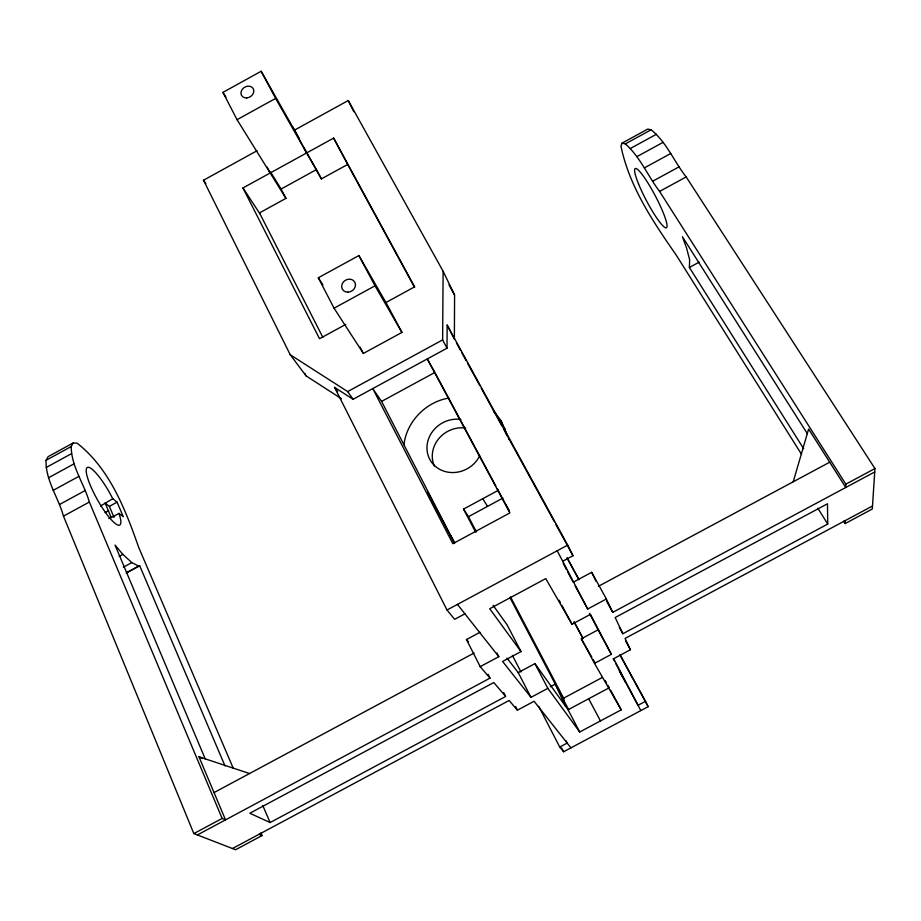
<?xml version="1.0" encoding="UTF-8"?>
<svg xmlns="http://www.w3.org/2000/svg" width="921" height="921" viewBox="0 0 921 921"><rect width="100%" height="100%" fill="white"/><g stroke="black" fill="none" stroke-linecap="round" stroke-linejoin="round"><path stroke-width="1.38" d="M294.467 130.137L348.265 100.527L443.128 271.292L454.583 294.985L454.375 339.158L447.157 325.09L447.007 348.207L353.088 399.288L334.542 387.35L447.007 610.024L454.663 619.326L464.898 613.823M447.007 348.207L442.621 339.918L443.128 271.292M801.558 454.364L676.29 255.198C653.116 221.8 629.17 186.456 620.95 146.036L622.135 143.089L647.728 129.113L651.147 129.792C666.666 142.294 674.045 161.601 686.191 176.936L874.95 468.547L872.291 509.037L845.087 523.589L845.144 520.653M622.135 143.089L625.313 143.895C640.256 156.915 647.728 175.923 659.597 191.418L845.823 484.158L845.766 487.497L808.615 429.036L793.246 481.764M403.939 444.831C406.529 421.622 425.974 401.763 448.884 398.068M249.545 773.525L198.982 756.786L225.507 819.874L222.134 818.435L89.36 502.037C83.984 483.375 71.285 466.556 71.216 446.558L73.116 443.001L77.042 443.128C109.553 468.478 125.371 509.382 138.622 547.201L233.186 768.102M260.931 832.918L262.059 835.566L235.592 849.726L193.847 833.586L63.468 516.14C58.368 497.363 45.428 480.417 46.05 460.304L48.168 456.632L73.116 443.001M803.653 448.7L689.38 267.47L689.645 259.78L686.606 248.163L682.426 236.743L807.36 433.699M322.88 337.42L259.48 212.901L285.947 198.36L237.042 119.684L222.928 92.388L261.161 71.274L299.244 138.541M237.042 119.684L275.621 98.409L261.161 71.274M341.461 398.712L306.094 375.906L290.219 354.723L203.506 180.228L257.04 150.745M345.812 324.388L319.541 338.721L242.96 187.965L333.644 138.092L414.623 286.845L385.853 302.549M270.521 171.985L281.101 189.024L316.444 169.602L321.394 178.893L347.654 164.468L333.644 138.092M318.321 277.762L358.891 255.566L386.544 303.55L401.947 332.435L363.358 353.445L334.047 308.19L318.321 277.762L322.937 284.934M46.05 460.304L71.216 446.558M625.313 143.895L651.147 129.792M334.047 308.19L375.008 285.821L401.947 332.435M46.177 467.488L71.55 453.627M630.321 148.511L656.374 134.282M48.583 477.746L74.141 463.793M636.837 156.674L663.085 142.352M100.527 506.009L112.788 498.71L117.059 502.164L123.299 516.762L119.039 513.377L111.257 517.614L105.282 503.407M108.747 518.523L111.13 517.222M53.153 490.375L78.838 476.376M644.424 167.875L670.799 153.485M59.577 504.478L85.331 490.444M652.505 181.31L678.961 166.897M63.468 516.14L89.36 502.037M659.597 191.418L686.191 176.936M105.04 502.935L109.357 506.354L117.059 502.164M105.086 512.606L108.655 510.66M290.219 354.723L347.654 391.586L442.621 339.918M381.582 401.418L434.885 372.441L427.275 358.948L509.889 512.916L452.81 543.701L372.763 388.581L381.582 401.418L454.341 542.722M119.177 556.342L122.838 554.361L131.818 562.593L138.68 566.081L139.704 565.759L225.023 765.961M123.379 567.175L131.818 562.593M126.154 572.874L138.68 566.081M127.225 572.54L139.704 565.759M689.38 267.47L699.143 262.174M475.501 531.924L463.539 509.094L498.48 490.225M463.539 509.094L468.455 516.681L502.947 498.065M447.007 610.024L567.704 545.105L447.157 325.09M562.696 561.246L572.989 555.72L567.704 545.105M197.37 834.956L490.018 678.132L480.198 666.654L466.475 639.542L480.014 632.278M573.138 582.268L591.696 572.298L606.386 598.995L612.718 612.373L874.72 471.966M214.029 792.59L474.073 653.035M598.385 586.32L829.694 462.204M480.198 666.654L498.802 656.685L496.914 652.989M575.13 585.906L587.69 609.011L606.386 598.995M493.103 605.339L507.126 624.864L520.998 651.596L502.59 661.462L530.991 697.347L547.834 688.344L579.712 731.999L621.215 709.849L610.635 690.197M520.998 651.596L489.719 608.735L545.773 578.607L572.01 624.242L590.476 614.342L611.394 654.336L594.505 663.373L581.301 638.817L598.074 629.837L589.405 613.294M193.847 833.586L222.134 818.435M845.823 484.158L874.95 468.547M506.987 658.101L518.224 672.606L534.951 663.65L568.061 709.769L579.712 731.999M270.118 822.545L505.687 696.449L493.794 682.542L249.821 813.243L270.118 822.545L262.796 805.587M622.838 633.74L827.726 524.072L827.472 503.775L615.159 617.519L622.838 633.74L619.396 627.489M232.483 848.517L509.117 700.478L517.418 710.183L534.076 701.261L570.939 747.852M872.486 506.02L625.06 638.437L630.413 649.742L613.674 658.699L640.82 710.586M550.401 686.744L555.282 684.13L565.621 706.361M602.322 677.465L562.846 698.578L564.366 700.708M568.061 709.769L609.322 687.734L607.929 685.328M538.716 706.338L559.749 747.046L567.175 743.086L565.897 740.634M620.063 654.716L645.494 701.307L638.046 705.279L626.81 684.602M559.749 747.046L563.617 751.755L648.165 706.672L645.494 701.307M259.089 834.288L262.059 835.566M198.982 756.786L202.39 758.524M122.838 554.361L115.033 545.082L205.233 758.939M466.475 639.542L468.317 641.753M457.449 604.406L498.802 656.685M509.267 439.708L500.989 420.644L493.426 410.57L494.692 413.069M502.026 424.857L505.353 429.29M334.542 387.35L337.639 391.644M347.654 391.586L353.088 399.288M203.506 180.228L205.89 183.624M242.96 187.965L259.872 213.684M843.567 521.159L845.087 523.589M817.836 508.219L827.726 524.072M222.928 92.388L225.921 97.223M482.811 498.687L487.474 506.412M427.712 492.217L454.594 543.482M594.505 663.373L621.215 709.849M581.301 638.817L591.812 657.18M593.216 659.632L595.323 663.304M605.143 680.446L606.548 682.887M303.711 147.21L316.444 169.602M275.621 98.409L321.394 178.893M450.392 535.078L454.594 542.504M448.999 284.934L454.583 294.985M606.582 601.206L612.718 612.373M625.75 641.258L630.413 649.742M620.351 672.48L622.308 676.06M456.436 342.934L460.581 350.487M461.962 353.008L466.095 360.56M467.477 363.081L479.887 385.738M481.269 388.259L501.957 426.032M503.338 428.553L507.471 436.105M508.853 438.626L554.361 521.723M555.743 524.233L572.989 555.72M567.14 557.758L578.825 579.159M567.209 558.322L578.872 579.689M620.029 655.119L648.165 706.672M506.055 505.053L508.783 510.05M347.654 164.468L414.611 287.479M598.074 629.837L611.394 654.336M619.349 670.868L625.474 682.139M574.267 622.032L583.074 638.391M574.094 622.055L582.924 638.46M559.105 600.227L560.463 602.748M561.822 605.281L572.01 624.242M435.564 373.707L495.889 486.104M497.248 488.637L509.451 511.374M112.788 498.71L109.058 491.779A33.041 7.023 60.6 0 0 86.378 468.881A33.041 7.023 60.6 0 0 104.154 510.568A33.041 7.023 60.6 0 0 120.455 518.511L119.039 513.377M292.728 126.868L306.635 152.955M358.891 255.566L375.008 285.821M588.68 698.763L600.457 720.924M557.205 550.746L587.69 609.011M563.192 563.272L566.507 569.604M567.831 572.137L572.482 581.001M613.11 658.515L614.422 661.013M615.746 663.523L626.153 683.382M468.455 516.681L476.468 531.97M510.533 596.923L563.963 698.82M510.073 597.879L568.568 709.492M534.951 663.65L547.834 688.344M281.101 189.024L285.947 198.36M267.09 167.046L270.187 172.998M360.088 347.136L363.358 353.445M561.637 747.921L563.617 751.755M512.433 655.441L520.975 671.985M518.224 672.606L530.991 697.347M515.541 706.488L517.418 710.183M503.741 692.65L505.042 695.182M506.665 434.931L500.989 420.644M488.095 674.356L490.018 678.132M304.805 373.339L306.094 375.906M348.265 100.527L353.791 111.671M591.696 572.298L595.956 581.22M109.357 506.354L114.008 517.314M434.413 466.153A28.044 25.776 -30.9 0 1 438.672 438.776A28.044 25.776 -30.9 0 1 465.738 428.058M479.726 455.803A28.413 26.053 -30.9 0 1 444.486 471.345A28.413 26.053 -30.9 0 1 428.207 439.939A28.413 26.053 -30.9 0 1 460.88 419.446M638.518 183.855A33.455 5.042 62.2 0 0 666.102 227.855A33.455 5.042 62.2 0 0 647.82 182.795A33.455 5.042 62.2 0 0 638.518 183.855M246.678 97.914A6.746 5.538 -31.4 0 0 253.287 88.773A6.746 5.538 -31.4 0 0 242.2 89.418A6.746 5.538 -31.4 0 0 246.678 97.914M347.954 292.176A7.161 6.251 -31.7 0 0 354.838 282.229A7.161 6.251 -31.7 0 0 342.9 282.597A7.161 6.251 -31.7 0 0 347.954 292.176"/></g></svg>
